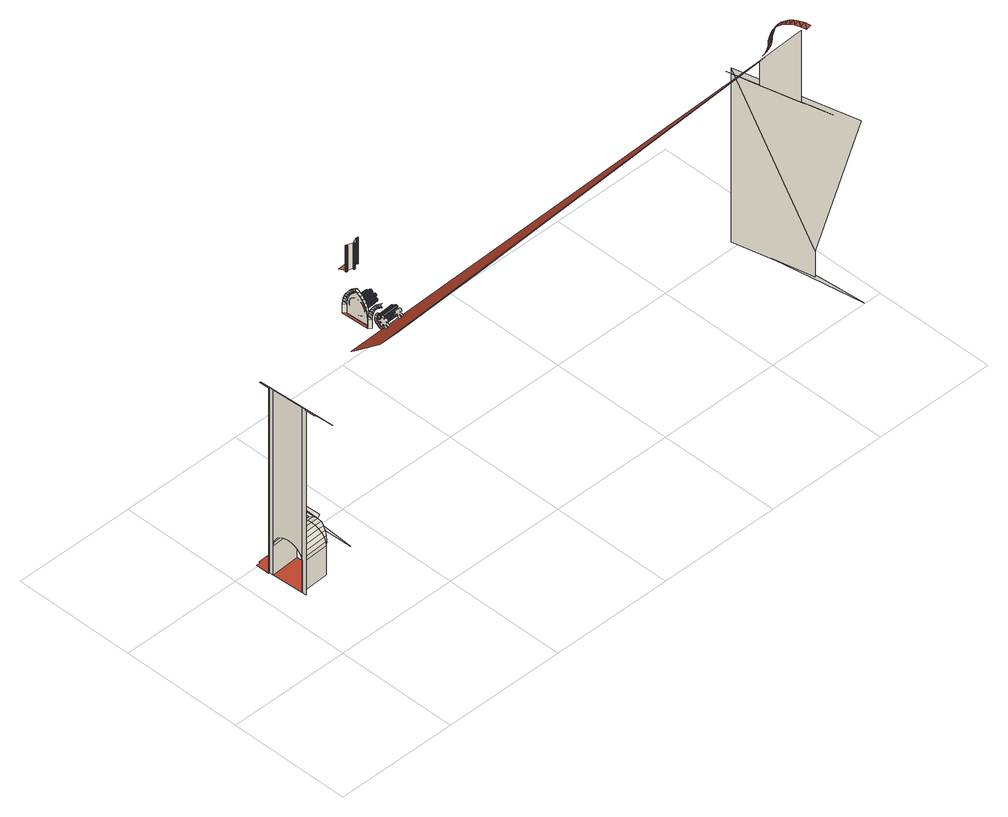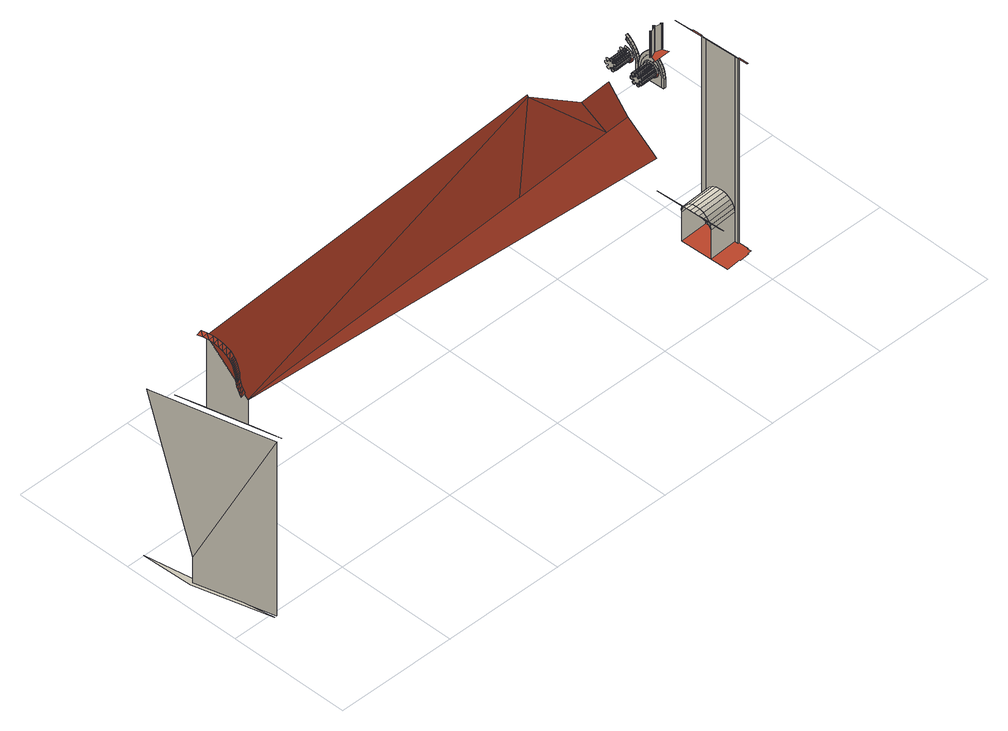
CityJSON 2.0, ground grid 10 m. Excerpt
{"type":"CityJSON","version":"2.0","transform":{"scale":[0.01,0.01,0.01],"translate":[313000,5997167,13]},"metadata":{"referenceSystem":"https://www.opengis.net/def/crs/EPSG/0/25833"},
"CityObjects":{
"building1":{"type":"Building","geometry":[{"type":"MultiSurface","lod":"0","boundaries":[[[0,1,2,3,4]],[[5,6,7,8,9,10,11,2,1,12,13,14]],[[3,2,11,15,16,17,18,19,20,21,22,23,24,25,26]],[[15,11,10,27,28]],[[27,10,9,29]],[[3,30,31,4]],[[3,26,32,33]],[[26,25,34,32]],[[25,24,35,34]],[[24,23,36,35]],[[23,22,37,36]],[[22,21,38,37]],[[28,4,31,39,40,41,42,43,44,45,46,47,29,27]],[[21,20,48,38]],[[20,19,49,48]],[[19,18,50,49]],[[18,17,51,50]],[[17,16,52,51]],[[16,15,53,52]],[[28,54,53,15]],[[55,33,32]],[[56,55,32,34]],[[57,56,34,35]],[[58,59,57]],[[58,57,35,36]],[[60,58,36,37]],[[61,60,37,38]],[[62,61,38,48]],[[53,63,52]],[[63,64,51,52]],[[65,62,48,49]],[[64,66,50,51]],[[66,65,49,50]],[[66,67,65]],[[68,62,65,67]],[[69,61,62,68]],[[70,61,69,71]],[[72,73,74]],[[73,74,75,76,77]],[[73,74,75,76]],[[72,74,78]],[[73,72,79]],[[74,78,80,75]],[[81,82,78]],[[72,78,83]],[[83,78,82,84]],[[85,81,86]],[[78,81,87,80]],[[88,89,90,91,92]],[[82,81,93]],[[94,86,95]],[[96,97,98,99]],[[93,81,85]],[[81,100,101,87]],[[81,86,102,87]],[[103,104,105,106,107,108,109,110,111,112,113,114,115,116,117,118,119,120,121,122,123,124,125,126,127,128,129,130,131,132,133,134,135,136,137,138,139,140,141,142,143,144,145,146,147,148,149,150,151,152,153,154,155,156,157,158,159,160,161,162,163,164,165,166,167,168,169,170,171,172,173,174,175,176,177,178,179,180,181,182,183,184,185,186,187,188,189,190,191,192,193,194,195,196,197,198,199,200,201,202,203,204,205,206,207,208,209,210,211,212,213,214,215,216,217,218,219,220,221,222,223,224,225,226,227,228,229,230,231,232,233,234,235,236,237,238,239,240,241,242,243,244,245,246,247,248,249,250,251,252,253,254,255,256,257,258,259,260,261,262,263,264,265,266,267,268,269,270]],[[92,91,271,272]],[[273,95,274]],[[275,276,277,278]],[[85,86,94]],[[275,278,277,279,280,281]],[[276,282,274]],[[99,98,283,284]],[[100,285,286,101]],[[86,95,287,102]],[[94,95,288]],[[288,95,273]],[[272,271,289,290,291]],[[285,274,292,286]],[[95,274,292,287]],[[284,283,293,294]],[[295,296,278,297,298]],[[276,277,299,300,298]],[[273,274,282]],[[277,279,301,300]],[[277,302,303,300,299]],[[274,295,298,292]],[[274,276,298,292]],[[304,305,290,289]],[[302,306,277]],[[282,276,307]],[[276,275,307]],[[308,309,302]],[[294,293,310,311]],[[277,302,303,300]],[[277,312,313,279]],[[311,310,314,315,316]],[[317,318,305,304]],[[302,308,319,303]],[[320,280,281]],[[321,322,308]],[[323,324,318,317]],[[315,314,324,323]],[[308,321,325,319]],[[326,327,321]],[[301,313,279]],[[321,326,328,325]],[[277,306,312]],[[302,309,306]],[[329,330,326]],[[308,331,309]],[[308,322,331]],[[326,329,332,328]],[[326,329,333,328]],[[321,327,322]],[[334,335,329]],[[326,336,327]],[[329,337,338,332]],[[329,334,339,333]],[[326,330,336]],[[340,334,341]],[[337,342,343,338]],[[334,341,343,339]],[[344,343,339,333,328,325,319,303,300,301,300,303,319,325,328,333,339,343]],[[340,341,345]],[[330,329,335,346]],[[334,347,335]],[[348,349,313,301,279,301]],[[347,334,340]],[[342,345,344,343]],[[341,345,344,343]],[[350,351,352,353]],[[354,355,351,350]],[[356,357,358,355,354]],[[359,345,360]],[[353,352,361,362,363]],[[362,361,364,365]],[[360,366,344,345]],[[360,367,344,345]],[[357,356,368,369]],[[359,360,370]],[[345,359,371]],[[340,345,371]],[[365,364,372,373]],[[369,368,374,375]],[[373,372,376,377]],[[360,370,378,366]],[[360,370,379,367]],[[380,381,370]],[[375,374,382,383]],[[279,313,349,384]],[[359,370,385]],[[340,371,359,385,386,381,387,388,389,390,391,392,393,394,349,313,312,306,309,331,322,327,336,330,346,335,347]],[[355,358,357,369,375,383,395,396,397,398,399,400,401,402,403,404,405,406,407,408,409,410,376,372,364,361,352,351]],[[313,301,300,303,319,325,328,333,339,343,344,367,379,411,412,413,414,415,416,348,349,394,393,392,391,390,389,388,387,381,386,385,359,371,340,347,335,417,330,336,327,322,331,309,306,312]],[[381,386,385,359,371,340,347,335,346,330,336,327,322,331,309,306,312,313,301,300,303,319,325,328,333,339,343,344,367,379,411,412,413,414,415,416,348,349,394,393,392,391,390,389,388,387]],[[377,376,410,418]],[[383,382,419,396,395]],[[385,370,381,386]],[[388,380,420]],[[370,421,422,378]],[[370,380,422,378]],[[370,380,411,379]],[[418,410,409,408,423]],[[381,380,387]],[[389,420,424]],[[387,380,388]],[[396,419,425,397]],[[421,420,426,422]],[[380,420,426,422]],[[380,420,412,411]],[[353,363,362,365,373,377,418,423,427,428,429,430,431,432,433,434,435,436,425,419,382,374,368,356,354,350]],[[437,438,439,440,441,442,443,444,445,446,447,448,449,450,451,452,453,454,455,456,457,458,459,460,461,462,463,464,465,466,467,468,469,470,471,472,473,474,475,476,477,478,479,480,481,482,483,484,485,486,487,488,489,490,491,492,493,494,495,496,497,498,499,500,501,502,503,504,505,506,507,508,509,510,511,512,513,514,515,516,517,518,519,520,521,522,523,524,525,526,527,528,529,530,531,532,533,534,535,536,537,538,539,540,541,542,543,544,545,546,547,548,549,550,551,552,553,554,555,556,557,558,559,560,561,562,563,564,565,566,567,568,569,570,571,572,573,574,575,576,577,578,579,580,581,582,583,584,585,586,587,588,589,590,591,592,593,594,595,596,597,598,599,600,601,602,603,604]],[[394,605,606]],[[423,408,407,427]],[[391,424,607]],[[420,424,413,412]],[[394,606,384,349]],[[388,420,389]],[[389,424,390]],[[605,392,607]],[[397,425,436,398]],[[420,424,413,426]],[[607,414,413,424]],[[349,394,393,392,391,390,389,388,387,381,386,385,359,371,359,385,386,381,387,388,389,390,391,392,393,394]],[[390,424,391]],[[605,606,416,415]],[[427,407,406,429,428]],[[424,608,414,413]],[[398,436,435,399]],[[391,607,392]],[[608,605,415,414]],[[607,605,415,414]],[[405,430,429,406]],[[392,605,393]],[[605,394,393]],[[399,435,434,400]],[[400,434,433,402,401]],[[404,431,430,405]],[[403,432,431,404]],[[402,433,432,403]],[[253,252,609,610]],[[158,157,611,612]],[[250,249,613,614]],[[245,244,615,616]],[[252,251,617,609]],[[251,250,614,617]],[[159,158,612,618]],[[384,349,348]],[[244,243,619,615]],[[160,159,618,620]],[[165,164,621,622]],[[164,163,623,621]],[[166,165,622,624]],[[161,160,620,625]],[[163,162,626,623]],[[243,242,627,619]],[[162,161,625,626]],[[167,166,624,628]],[[242,241,629,627]],[[233,232,630,631]],[[168,167,628,632]],[[232,231,633,630]],[[234,233,631,634]],[[231,230,635,633]],[[235,234,634,636]],[[241,240,637,629]],[[169,168,632,638]],[[230,229,639,635]],[[181,180,640,641]],[[236,235,636,642]],[[240,239,643,637]],[[180,179,644,640]],[[182,181,641,645]],[[179,178,646,644]],[[239,238,647,643]],[[237,236,642,648]],[[229,228,649,639]],[[170,169,638,650]],[[238,237,648,647]],[[183,182,645,651]],[[178,177,652,646]],[[228,227,653,649]],[[184,183,651,654]],[[171,170,650,655]],[[656,657,658,659]],[[660,656,659,661]],[[177,176,662,652]],[[207,206,663,664]],[[206,205,665,663]],[[227,226,666,653]],[[208,207,664,667]],[[657,668,669,658]],[[185,184,654,670]],[[172,171,655,671]],[[672,660,661,673]],[[205,204,674,665]],[[226,225,675,666]],[[225,224,676,675]],[[176,175,677,662]],[[209,208,667,678]],[[173,172,671,679]],[[224,223,680,676]],[[175,174,681,677]],[[204,203,682,674]],[[186,185,670,683]],[[174,173,679,681]],[[668,684,685,669]],[[686,672,673,687]],[[210,209,678,688]],[[187,186,683,689]],[[223,222,690,680]],[[203,202,691,682]],[[188,187,689,692]],[[189,188,692,693]],[[211,210,688,694]],[[684,695,696,685]],[[202,201,697,691]],[[698,686,687,699]],[[222,221,700,690]],[[212,211,694,701]],[[190,189,693,702]],[[201,200,703,697]],[[221,220,704,700]],[[213,212,701,705]],[[695,706,707,696]],[[200,199,708,703]],[[191,190,702,709]],[[710,698,699,711]],[[220,219,712,704]],[[214,213,705,713]],[[199,198,714,708]],[[192,191,709,715]],[[219,218,716,712]],[[215,214,713,717]],[[706,718,719,707]],[[218,217,720,716]],[[198,197,721,714]],[[722,710,711,723]],[[216,215,717,724]],[[193,192,715,725]],[[217,216,724,720]],[[197,196,726,721]],[[194,193,725,727]],[[196,195,728,726]],[[195,194,727,728]],[[718,729,730,719]],[[731,722,723,732]],[[729,733,734,730]],[[735,731,732,736]],[[733,737,738,734]],[[739,735,736,740]],[[737,741,742,738]],[[743,739,740,744]],[[741,745,746,742]],[[747,743,744,748]],[[745,749,750,746]],[[749,747,748,750]],[[741,742,751,752]],[[456,455,753,754]],[[457,456,754,755]],[[455,454,756,753]],[[458,457,755,757]],[[454,453,758,756]],[[459,458,757,759]],[[453,452,760,758]],[[460,459,759,761]],[[452,451,762,760]],[[603,602,763,764]],[[604,603,764,765]],[[602,601,766,763]],[[461,460,761,767]],[[451,450,768,762]],[[437,604,765,769]],[[601,600,770,766]],[[450,449,771,768]],[[462,461,767,772]],[[438,437,769,773]],[[600,599,774,770]],[[449,448,775,771]],[[463,462,772,776]],[[477,476,777,778]],[[478,477,778,779]],[[439,438,773,780]],[[476,475,781,777]],[[464,463,776,782]],[[599,598,783,774]],[[448,447,784,775]],[[479,478,779,785]],[[475,474,786,781]],[[465,464,782,787]],[[440,439,780,788]],[[480,479,785,789]],[[447,446,790,784]],[[598,597,791,783]],[[474,473,792,786]],[[466,465,787,793]],[[441,440,788,794]],[[446,445,795,790]],[[481,480,789,796]],[[597,596,797,791]],[[473,472,798,792]],[[442,441,794,799]],[[467,466,793,800]],[[445,444,801,795]],[[443,442,799,802]],[[444,443,802,801]],[[482,481,796,803]],[[472,471,804,798]],[[468,467,800,805]],[[596,595,806,797]],[[471,470,807,804]],[[469,468,805,808]],[[470,469,808,807]],[[595,594,809,806]],[[593,592,810,811]],[[483,482,803,812]],[[594,593,811,809]],[[592,591,813,810]],[[591,590,814,813]],[[484,483,812,815]],[[590,589,816,814]],[[485,484,815,817]],[[488,487,818,819]],[[489,488,819,820]],[[589,588,821,816]],[[487,486,822,818]],[[490,489,820,823]],[[486,485,817,822]],[[582,581,824,825]],[[581,580,826,824]],[[827,828,829,830]],[[831,827,830,832]],[[491,490,823,833]],[[588,587,834,821]],[[583,582,825,835]],[[580,579,836,826]],[[828,837,838,829]],[[839,831,832,840]],[[587,586,841,834]],[[492,491,833,842]],[[584,583,835,843]],[[579,578,844,836]],[[586,585,845,841]],[[585,584,843,845]],[[837,846,847,838]],[[848,839,840,849]],[[493,492,842,850]],[[578,577,851,844]],[[499,498,852,853]],[[494,493,850,854]],[[498,497,855,852]],[[846,856,857,847]],[[500,499,853,858]],[[859,848,849,860]],[[495,494,854,861]],[[497,496,862,855]],[[577,576,863,851]],[[496,495,861,862]],[[501,500,858,864]],[[576,575,865,863]],[[856,866,867,857]],[[567,566,868,869]],[[502,501,864,870]],[[566,565,871,868]],[[568,567,869,872]],[[873,859,860,874]],[[565,564,875,871]],[[569,568,872,876]],[[575,574,877,865]],[[503,502,870,878]],[[564,563,879,875]],[[570,569,876,880]],[[515,514,881,882]],[[574,573,883,877]],[[514,513,884,881]],[[516,515,882,885]],[[866,886,887,867]],[[513,512,888,884]],[[573,572,889,883]],[[890,873,874,891]],[[571,570,880,892]],[[563,562,893,879]],[[504,503,878,894]],[[572,571,892,889]],[[517,516,885,895]],[[512,511,896,888]],[[562,561,897,893]],[[518,517,895,898]],[[505,504,894,899]],[[511,510,900,896]],[[541,540,901,902]],[[540,539,903,901]],[[561,560,904,897]],[[886,752,751,887]],[[542,541,902,905]],[[519,518,898,906]],[[506,505,899,907]],[[908,890,891,909]],[[539,538,910,903]],[[560,559,911,904]],[[559,558,912,911]],[[510,509,913,900]],[[543,542,905,914]],[[558,557,915,912]],[[507,506,907,916]],[[509,508,917,913]],[[538,537,918,910]],[[520,519,906,919]],[[508,507,916,917]],[[544,543,914,920]],[[521,520,919,921]],[[557,556,922,915]],[[537,536,923,918]],[[752,924,925,751]],[[522,521,921,926]],[[927,908,909,928]],[[523,522,926,929]],[[545,544,920,930]],[[536,535,931,923]],[[556,555,932,922]],[[546,545,930,933]],[[524,523,929,934]],[[535,534,935,931]],[[924,936,937,925]],[[938,927,928,939]],[[555,554,940,932]],[[547,546,933,941]],[[534,533,942,935]],[[525,524,934,943]],[[554,553,944,940]],[[936,945,946,937]],[[548,547,941,947]],[[948,938,939,949]],[[533,532,950,942]],[[526,525,943,951]],[[553,552,952,944]],[[549,548,947,953]],[[945,954,955,946]],[[956,948,949,957]],[[552,551,958,952]],[[532,531,959,950]],[[550,549,953,960]],[[527,526,951,961]],[[551,550,960,958]],[[954,962,963,955]],[[964,965,966,967,968,969,970,971,972,973,974,975,976,977,978,979,980,981,982,983,984,985,986,987,988,989,990,991,992,993,994,995,996,997,998,999,1000,1001,1002,1003,1004,1005,1006,1007,1008,1009,1010,1011,1012,1013,610,609,617,614,613,1014,1015,1016,616,615,619,627,629,637,643,647,648,642,636,634,631,630,633,635,639,649,653,666,675,676,680,690,700,704,712,716,720,724,717,713,705,701,694,688,678,667,664,663,665,674,682,691,697,703,708,714,721,726,728,727,725,715,709,702,693,692,689,683,670,654,651,645,641,640,644,646,652,662,677,681,679,671,655,650,638,632,628,624,622,621,623,626,625,620,618,612,611,1017,1018,1019,1020,1021,1022,1023,1024,1025,1026,1027,1028,1029,1030,1031,1032,1033,1034,1035,1036,1037]],[[962,956,957,963]],[[531,530,1038,959]],[[528,527,961,1039]],[[530,529,1040,1038]],[[529,528,1039,1040]],[[1041,742,738,734,730,719,707,696,685,669,658,659,661,673,687,699,711,723,732,736,740,744,748,750,746,742,751,887,867,857,847,838,829,830,832,840,849,860,874,891,909,928,939,949,957,963,955,946,937,925,751,1042,1043,1044,1045,1046,1047,1048,1049,1050,1051,1052,1053,1054,1055,1056,1057,1058,1059,1060,1061,1062,1063,1064,1065,1042,1066,1067,1068,1069,1070,1071,1072,1073,1074,1075,1076,1077,1078,1066]],[[752,751,1042,1079]],[[1080,1081,1045,1046]],[[1082,1080,1046,1047]],[[1081,1083,1044,1045]],[[1084,1082,1047,1048]],[[1083,1085,1043,1044]],[[1086,1084,1048,1049]],[[1087,1086,1049,1050]],[[1088,1087,1050,1051]],[[1089,1088,1051,1052]],[[1090,1089,1052,1053]],[[1091,1090,1053,1054]],[[902,901,903,910,918,923,931,935,942,950,959,1038,1040,1039,961,951,943,934,929,926,921,919,906,898,895,885,882,881,884,888,896,900,913,917,916,907,899,894,878,870,864,858,853,852,855,862,861,854,850,842,833,823,820,819,818,822,817,815,812,803,796,789,785,779,778,777,781,786,792,798,804,807,808,805,800,793,787,782,776,772,767,761,759,757,755,754,753,756,758,760,762,768,771,775,784,790,795,801,802,799,794,788,780,773,769,765,764,763,766,770,774,783,791,797,806,809,811,810,813,814,816,821,834,841,845,843,835,825,824,826,836,844,851,863,865,877,883,889,892,880,876,872,869,868,871,875,879,893,897,904,911,912,915,922,932,940,944,952,958,960,953,947,941,933,930,920,914,905]],[[1092,1091,1054,1055]],[[1093,1092,1055,1056]],[[1094,1093,1056,1057]],[[1095,1094,1057,1058]],[[1096,1097,1098,1099]],[[1097,1096,1100]],[[1100,1101,1097]],[[1102,1103,1104,1105,1098,1097,1101]],[[1100,1102,1101]],[[1102,1100,1106,1107]],[[1108,1109,1110,1111,1112]],[[1102,1107,1111,1110]],[[1113,1114,1115]],[[1116,1117,1114]],[[1118,1119,1117]],[[1120,1121,1119]],[[1122,1123,1121]],[[1124,1125,1123]],[[1126,1127,1125]],[[1128,1129,1127]],[[1130,1131,1129]],[[1132,1133,1131]],[[1134,1135,1133]],[[1136,1137,1135]],[[1138,1139,1137]],[[1140,1141,1139]],[[1142,1143,1141]],[[1144,1145,1143]],[[1146,1147,1145]],[[1148,1149,1147]],[[1150,1151,1149]],[[1152,1153,1151]],[[1154,1155,1153]],[[1156,1157,1155]],[[1113,1115,1158]],[[1159,1160,1157]],[[1116,1114,1113]],[[1118,1117,1116]],[[1120,1119,1118]],[[1122,1121,1120]],[[1124,1123,1122]],[[1126,1125,1124]],[[1128,1127,1126]],[[1130,1129,1128]],[[1161,1162,1163]],[[1132,1131,1130]],[[1134,1133,1132]],[[1136,1135,1134]],[[1138,1137,1136]],[[1140,1139,1138]],[[1142,1141,1140]],[[1144,1143,1142]],[[1146,1145,1144]],[[1148,1147,1146]],[[1150,1149,1148]],[[1152,1151,1150]],[[1154,1153,1152]],[[1156,1155,1154]],[[1159,1157,1156]],[[1164,1165,1166,1167,1168]],[[1169,1170,1171,1166,1165]]],"semantics":{"surfaces":[{"type":"WallSurface"},{"type":"RoofSurface"}],"values":[0,1,0,0,0,0,0,0,0,0,0,0,1,0,0,0,0,0,0,0,0,0,0,0,0,0,0,0,0,0,0,0,0,0,0,0,0,0,0,0,0,0,0,0,0,0,0,0,0,0,0,1,0,0,0,0,0,0,0,0,0,0,1,0,0,0,0,0,0,0,1,0,0,0,0,0,0,0,0,0,0,0,0,1,0,0,1,0,0,1,0,0,1,0,0,1,0,0,0,0,0,0,0,0,0,0,0,0,0,0,0,0,0,0,0,0,0,1,0,0,0,0,1,1,0,0,0,0,0,1,0,0,0,0,1,0,0,0,0,1,1,0,0,0,0,0,0,1,0,0,0,0,0,0,0,0,0,1,0,0,0,0,0,0,0,0,0,0,0,0,0,1,0,0,0,0,0,0,0,1,0,0,0,0,0,0,1,1,0,0,1,0,1,1,0,0,1,1,1,0,1,1,0,1,1,0,0,1,1,0,1,1,0,1,0,1,0,1,0,1,1,0,0,1,0,0,1,0,1,0,1,0,0,1,1,0,0,0,1,0,0,1,0,1,1,0,0,0,1,0,1,1,0,0,0,1,1,0,0,1,1,0,0,1,1,1,0,0,0,0,1,1,0,0,1,0,0,1,0,0,1,0,1,0,1,0,0,0,0,1,1,0,0,1,0,1,0,0,0,0,0,0,0,0,0,0,0,0,0,0,1,0,1,0,1,0,1,0,0,1,0,1,0,1,0,0,1,1,0,0,1,0,1,1,0,1,0,0,1,0,1,1,1,0,0,0,1,1,0,1,0,0,1,1,0,1,0,1,0,1,0,0,1,0,0,0,1,1,0,0,1,0,1,0,1,0,0,1,1,1,0,0,0,1,0,1,0,0,0,0,1,1,0,0,1,0,0,1,0,1,1,0,0,1,0,1,0,0,1,1,0,0,1,1,0,1,0,0,1,0,1,0,1,1,0,0,1,0,0,0,0,1,0,1,0,1,0,0,1,1,0,1,0,0,0,1,1,1,0,0,0,1,0,1,0,1,0,0,1,1,1,1,0,0,0,1,0,1,1,0,0,1,1,0,0,0,0,1,0,1,0,0,1,0,0,1,0,1,0,0,0,0,1,1,0,0,0,0,0,1,0,1,1,0,0,0,0,0,0,0,0,0,0,0,0,0,0,0,0,0,1,1,1,1,1,1,1,0,1,1,1,1,1,1,1,1,1,1,1,1,1,1,1,1,1,1,1,1,1,1,1,1,1,1,1,1,1,1,1,1,0,1,1,1,1,1,1,1,1,1,1,1,1,1,1,0,0]}}]}
},
"vertices":[
[82,419,220],[82,419,1860],[80,454,1860],[80,454,478],[80,454,220],[87,305,1860],[95,186,1860],[61,825,1860],[56,825,1860],[59,745,1860],[65,745,1860],[66,712,1860],[74,418,1860],[78,338,1860],[85,338,1860],[66,712,478],[67,708,512],[67,695,543],[68,675,570],[70,648,590],[71,617,603],[73,583,607],[75,550,603],[77,518,590],[78,492,570],[79,471,543],[80,458,512],[65,745,220],[66,712,220],[59,745,220],[313,464,478],[313,464,220],[312,470,512],[312,466,478],[312,483,543],[310,504,570],[309,530,590],[308,562,603],[306,595,607],[301,723,220],[294,874,220],[172,864,220],[171,873,220],[90,867,220],[91,859,220],[59,856,220],[61,825,220],[56,825,220],[304,629,603],[302,660,590],[301,687,570],[300,707,543],[299,720,512],[299,725,478],[299,725,220],[320,470,512],[329,483,543],[342,504,570],[353,530,590],[352,278,570],[363,562,603],[365,595,607],[360,629,603],[309,720,512],[319,707,543],[347,660,590],[334,687,570],[334,877,586],[352,878,607],[362,879,618],[384,596,629],[371,879,629],[801,440,2291],[781,431,2334],[780,455,2318],[800,456,2318],[801,432,2334],[781,430,2334],[779,477,2299],[801,432,2296],[799,478,2299],[778,496,2277],[799,468,2268],[800,454,2280],[799,462,2274],[798,490,2241],[777,513,2252],[798,497,2277],[810,429,2230],[801,428,2239],[801,432,2239],[800,446,2238],[809,444,2229],[798,480,2255],[798,500,2226],[776,526,2226],[801,436,2102],[810,436,2111],[809,451,2114],[800,454,2105],[777,512,2252],[797,513,2252],[797,514,2252],[812,393,2191],[812,397,2188],[812,400,2190],[811,403,2189],[811,406,2188],[811,408,2185],[811,409,2182],[811,409,2179],[811,407,2176],[811,404,2174],[811,401,2173],[812,398,2174],[812,395,2176],[812,393,2179],[812,389,2179],[812,385,2178],[812,381,2175],[813,379,2172],[813,377,2168],[813,377,2163],[813,378,2159],[812,381,2156],[812,384,2153],[812,388,2152],[812,393,2152],[812,397,2153],[812,398,2156],[812,400,2159],[811,403,2161],[811,406,2161],[811,410,2160],[811,412,2157],[811,413,2154],[811,413,2150],[811,412,2147],[811,409,2145],[811,406,2144],[811,402,2144],[812,400,2141],[812,398,2137],[812,397,2133],[812,398,2129],[811,401,2125],[811,404,2122],[811,408,2121],[811,412,2121],[811,416,2122],[810,420,2124],[810,423,2127],[810,424,2131],[810,422,2134],[810,421,2137],[810,422,2141],[810,424,2144],[810,427,2145],[810,430,2146],[810,434,2145],[810,436,2143],[810,438,2140],[810,438,2136],[810,437,2133],[810,435,2130],[810,436,2126],[810,438,2123],[810,441,2120],[809,445,2118],[809,449,2118],[809,453,2119],[809,457,2121],[809,460,2124],[809,461,2128],[809,462,2133],[809,461,2137],[809,458,2140],[809,455,2140],[809,452,2142],[809,449,2145],[809,448,2148],[809,449,2151],[809,450,2154],[809,453,2156],[809,457,2157],[809,460,2156],[808,463,2154],[808,465,2152],[808,465,2148],[808,468,2146],[808,472,2144],[808,476,2144],[808,480,2146],[807,483,2148],[807,485,2152],[807,486,2156],[807,485,2160],[807,483,2164],[808,480,2166],[808,476,2168],[808,472,2167],[808,469,2165],[808,466,2164],[808,463,2164],[809,460,2166],[809,457,2168],[809,457,2172],[809,457,2175],[809,459,2178],[808,462,2180],[808,465,2181],[808,468,2180],[808,471,2178],[808,475,2179],[808,479,2182],[808,481,2185],[807,482,2189],[807,482,2194],[808,481,2198],[808,478,2201],[808,475,2203],[808,471,2205],[808,466,2204],[808,462,2203],[809,459,2200],[809,459,2197],[809,458,2194],[809,456,2191],[809,453,2190],[809,449,2189],[809,446,2191],[809,444,2193],[809,442,2197],[809,443,2200],[809,444,2203],[809,447,2205],[809,450,2206],[809,451,2210],[809,451,2215],[809,450,2219],[809,447,2222],[809,444,2224],[810,440,2226],[810,436,2226],[810,432,2224],[810,428,2221],[810,426,2218],[810,425,2214],[810,425,2209],[810,428,2208],[810,430,2205],[810,430,2201],[810,430,2198],[810,428,2195],[810,425,2194],[810,421,2193],[811,418,2194],[811,415,2196],[811,414,2200],[811,414,2203],[811,415,2206],[811,413,2210],[811,409,2212],[811,405,2214],[811,401,2214],[812,397,2213],[812,393,2210],[812,391,2207],[812,389,2203],[812,389,2198],[812,391,2194],[799,463,2232],[809,459,2224],[797,513,2193],[776,535,2198],[796,521,2140],[775,541,2170],[775,543,2140],[776,542,2140],[775,543,2062],[776,542,2062],[796,521,2062],[797,518,2176],[808,465,2120],[799,470,2113],[776,525,2226],[796,526,2226],[796,527,2226],[797,507,2210],[799,478,2222],[808,472,2215],[808,466,2220],[796,536,2198],[808,477,2130],[798,483,2125],[776,541,2170],[775,542,2140],[795,543,2140],[795,542,2170],[776,543,2140],[795,544,2140],[795,544,2062],[775,545,2170],[795,546,2170],[798,489,2208],[807,482,2203],[794,567,2158],[797,520,2158],[775,551,2198],[794,570,2175],[807,486,2144],[798,493,2139],[794,567,2140],[794,567,2062],[807,491,2158],[798,499,2156],[798,494,2140],[798,497,2192],[807,489,2189],[795,552,2198],[795,543,2062],[774,560,2226],[793,580,2208],[798,501,2174],[807,492,2174],[794,561,2226],[774,573,2252],[793,587,2223],[794,574,2252],[773,589,2277],[792,605,2252],[794,574,2191],[793,590,2277],[793,591,2277],[772,609,2299],[792,617,2265],[793,595,2238],[772,608,2299],[792,609,2299],[792,610,2299],[790,643,2287],[771,631,2318],[771,630,2318],[791,632,2318],[790,656,2334],[770,655,2334],[792,616,2263],[791,629,2277],[784,768,2062],[785,746,2062],[802,597,2167],[793,587,2166],[793,589,2184],[802,598,2183],[802,600,2152],[793,591,2149],[801,607,2138],[793,599,2133],[793,595,2140],[789,664,2291],[768,679,2318],[793,595,2201],[801,603,2197],[802,600,2190],[792,605,2216],[801,612,2210],[789,680,2318],[788,680,2318],[801,617,2126],[792,610,2119],[767,701,2299],[790,656,2296],[792,618,2228],[800,624,2221],[800,630,2117],[791,625,2109],[791,634,2236],[800,638,2227],[787,702,2299],[787,703,2299],[766,721,2277],[788,692,2268],[799,645,2112],[790,642,2103],[764,767,2062],[789,679,2280],[788,686,2274],[787,704,2255],[787,715,2241],[786,724,2226],[786,732,2210],[786,738,2193],[785,742,2176],[785,745,2158],[785,746,2140],[790,656,2102],[790,660,2102],[789,678,2105],[788,694,2113],[787,708,2125],[787,718,2139],[786,718,2140],[786,724,2156],[786,725,2174],[786,722,2192],[787,714,2208],[787,702,2222],[788,687,2232],[789,670,2238],[790,656,2239],[790,652,2239],[786,722,2277],[785,738,2252],[785,751,2226],[784,760,2198],[784,766,2170],[784,768,2140],[792,615,2263],[799,653,2230],[798,660,2111],[766,737,2252],[766,720,2277],[786,721,2277],[798,669,2229],[765,750,2226],[798,675,2114],[786,738,2252],[797,683,2224],[797,690,2220],[797,696,2215],[796,707,2203],[796,713,2189],[796,716,2174],[796,715,2158],[796,710,2144],[796,701,2130],[797,689,2120],[801,617,2191],[800,621,2188],[800,624,2190],[800,628,2189],[800,631,2188],[800,633,2185],[800,634,2182],[800,633,2179],[800,632,2176],[800,629,2174],[800,625,2173],[800,622,2174],[801,619,2176],[801,617,2179],[801,613,2179],[801,609,2178],[801,606,2175],[801,603,2172],[801,601,2168],[801,601,2163],[801,603,2159],[801,605,2156],[801,609,2153],[801,613,2152],[801,617,2152],[800,621,2153],[800,622,2156],[800,624,2159],[800,627,2161],[800,631,2161],[800,634,2160],[800,636,2157],[800,638,2154],[800,638,2150],[800,636,2147],[800,633,2145],[800,630,2144],[800,627,2144],[800,624,2141],[800,622,2137],[800,622,2133],[800,623,2129],[800,625,2125],[800,628,2122],[800,632,2121],[800,637,2121],[799,641,2122],[799,644,2124],[799,647,2127],[799,649,2131],[799,646,2134],[799,646,2137],[799,646,2141],[799,649,2144],[799,651,2145],[799,655,2146],[799,658,2145],[798,661,2143],[798,662,2140],[798,662,2136],[798,661,2133],[798,659,2130],[798,660,2126],[798,662,2123],[798,665,2120],[798,669,2118],[798,674,2118],[798,678,2119],[797,681,2121],[797,684,2124],[797,686,2128],[797,686,2133],[797,685,2137],[797,683,2140],[798,679,2140],[798,676,2142],[798,674,2145],[798,673,2148],[798,673,2151],[798,675,2154],[798,678,2156],[797,681,2157],[797,684,2156],[797,687,2154],[797,689,2152],[797,689,2148],[797,693,2146],[797,696,2144],[796,701,2144],[796,704,2146],[796,708,2148],[796,710,2152],[796,710,2156],[796,710,2160],[796,708,2164],[796,704,2166],[797,700,2168],[797,696,2167],[797,694,2165],[797,690,2164],[797,687,2164],[797,684,2166],[797,682,2168],[797,681,2172],[797,681,2175],[797,683,2178],[797,686,2180],[797,689,2181],[797,693,2180],[797,696,2178],[797,700,2179],[796,703,2182],[796,705,2185],[796,707,2189],[796,707,2194],[796,705,2198],[796,703,2201],[797,699,2203],[797,695,2205],[797,691,2204],[797,687,2203],[797,683,2200],[797,683,2197],[797,683,2194],[798,680,2191],[798,677,2190],[798,674,2189],[798,671,2191],[798,668,2193],[798,667,2197],[798,667,2200],[798,669,2203],[798,671,2205],[798,675,2206],[798,676,2210],[798,676,2215],[798,674,2219],[798,672,2222],[798,668,2224],[798,664,2226],[798,660,2226],[799,656,2224],[799,653,2221],[799,650,2218],[799,649,2214],[799,649,2209],[799,652,2208],[799,654,2205],[799,655,2201],[799,654,2198],[799,652,2195],[799,649,2194],[799,646,2193],[799,642,2194],[799,640,2196],[800,638,2200],[800,638,2203],[799,639,2206],[800,637,2210],[800,634,2212],[800,630,2214],[800,625,2214],[800,621,2213],[801,618,2210],[801,615,2207],[801,614,2203],[801,614,2198],[801,615,2194],[764,765,2170],[764,767,2140],[764,759,2198],[765,759,2198],[945,436,2198],[945,434,2195],[945,434,2145],[945,437,2146],[945,435,2208],[945,437,2205],[945,438,2224],[945,435,2221],[945,437,2201],[945,441,2145],[945,442,2226],[945,443,2143],[945,441,2130],[945,442,2126],[945,444,2133],[945,445,2123],[945,445,2140],[945,445,2136],[944,447,2226],[944,448,2120],[944,451,2224],[944,449,2197],[944,450,2200],[944,452,2118],[944,450,2193],[944,451,2203],[944,453,2191],[944,454,2205],[944,454,2222],[944,456,2118],[944,456,2189],[944,455,2148],[944,455,2151],[944,457,2206],[944,457,2219],[944,456,2145],[944,457,2154],[944,458,2142],[944,458,2215],[944,458,2210],[944,459,2190],[944,460,2119],[944,460,2156],[944,462,2140],[944,463,2191],[943,463,2157],[943,464,2121],[787,757,2642],[786,759,2642],[786,759,2417],[787,757,2417],[788,755,2642],[788,755,2417],[943,465,2140],[943,463,2172],[943,464,2175],[943,464,2168],[943,465,2194],[943,466,2178],[787,761,2642],[787,761,2417],[943,467,2156],[943,467,2124],[789,754,2642],[789,754,2417],[943,466,2166],[943,466,2197],[943,466,2200],[943,467,2137],[943,468,2180],[943,468,2128],[943,469,2203],[943,468,2133],[943,469,2164],[943,470,2154],[787,762,2642],[787,762,2417],[790,753,2642],[790,753,2417],[943,472,2181],[943,471,2152],[943,473,2204],[943,473,2164],[943,472,2148],[943,475,2146],[943,475,2180],[788,764,2642],[788,764,2417],[943,476,2165],[792,752,2642],[792,752,2417],[943,477,2205],[943,478,2178],[943,479,2144],[943,479,2167],[943,481,2203],[943,482,2179],[790,765,2642],[790,765,2417],[943,483,2168],[942,483,2144],[794,752,2642],[794,752,2417],[942,485,2201],[942,485,2182],[942,487,2166],[942,487,2146],[942,488,2198],[942,488,2185],[791,766,2642],[791,766,2417],[942,489,2194],[942,490,2164],[796,752,2642],[796,752,2417],[942,489,2189],[942,490,2148],[942,492,2160],[942,492,2152],[942,493,2156],[793,766,2642],[793,766,2417],[797,753,2642],[797,753,2417],[795,766,2642],[795,766,2417],[799,754,2642],[799,754,2417],[797,765,2642],[797,765,2417],[800,756,2642],[800,756,2417],[798,764,2642],[798,764,2417],[800,758,2642],[800,758,2417],[799,763,2642],[799,763,2417],[801,759,2642],[801,759,2417],[800,761,2642],[800,761,2417],[847,747,2417],[847,747,2642],[936,608,2168],[936,608,2163],[936,609,2159],[936,610,2172],[936,612,2156],[936,612,2175],[936,615,2153],[936,616,2178],[936,619,2152],[936,620,2179],[936,621,2203],[936,621,2198],[936,622,2194],[936,622,2207],[935,624,2152],[935,624,2179],[935,624,2191],[935,625,2210],[935,626,2176],[935,628,2153],[935,628,2188],[935,628,2213],[935,629,2174],[935,629,2156],[935,629,2137],[935,629,2133],[935,630,2129],[935,631,2190],[935,631,2141],[935,631,2159],[935,632,2214],[935,632,2173],[935,632,2125],[935,633,2144],[935,634,2161],[935,634,2189],[935,635,2122],[935,636,2174],[935,636,2214],[935,637,2144],[935,638,2161],[935,637,2188],[935,638,2176],[935,639,2121],[935,640,2212],[935,640,2145],[935,640,2185],[935,641,2160],[935,640,2179],[935,641,2182],[935,643,2121],[935,643,2147],[935,643,2157],[935,644,2210],[934,644,2150],[934,644,2154],[934,646,2206],[934,645,2200],[934,645,2203],[934,647,2122],[934,646,2196],[934,649,2194],[934,651,2124],[934,652,2193],[934,654,2127],[934,653,2134],[934,653,2137],[934,653,2141],[934,656,2194],[934,655,2131],[934,655,2144],[934,656,2214],[934,656,2209],[934,657,2218],[841,738,2642],[841,739,2642],[841,739,2417],[841,738,2417],[842,736,2642],[842,736,2417],[934,658,2145],[934,659,2195],[934,659,2208],[934,659,2221],[841,741,2642],[841,741,2417],[843,735,2642],[843,735,2417],[934,661,2198],[934,662,2146],[934,661,2205],[934,663,2224],[934,662,2201],[841,743,2642],[841,743,2417],[844,734,2642],[844,734,2417],[933,665,2145],[933,667,2226],[933,666,2130],[933,667,2126],[933,667,2143],[933,668,2133],[842,745,2642],[842,745,2417],[933,669,2123],[846,733,2642],[846,733,2417],[933,669,2140],[933,669,2136],[933,671,2226],[933,672,2120],[933,675,2224],[844,746,2642],[844,746,2417],[933,674,2197],[933,674,2200],[933,676,2118],[933,675,2193],[933,675,2203],[848,733,2642],[848,733,2417],[933,677,2191],[933,678,2205],[933,679,2222],[933,680,2118],[933,680,2189],[933,681,2206],[933,679,2148],[933,680,2151],[933,681,2219],[933,680,2145],[933,682,2154],[845,746,2642],[845,746,2417],[933,683,2142],[933,683,2215],[850,733,2642],[850,733,2417],[933,683,2210],[933,684,2190],[932,684,2119],[932,684,2156],[932,686,2140],[932,687,2191],[932,688,2157],[932,688,2121],[932,689,2140],[932,688,2172],[932,688,2175],[932,688,2168],[932,689,2194],[932,690,2178],[932,691,2156],[932,691,2124],[851,734,2642],[851,734,2417],[932,691,2166],[932,690,2197],[932,690,2200],[932,692,2137],[932,693,2180],[932,693,2203],[932,692,2128],[932,693,2133],[932,694,2164],[932,694,2154],[932,696,2181],[932,696,2152],[932,697,2204],[932,697,2164],[849,747,2642],[849,747,2417],[932,696,2148],[853,735,2642],[853,735,2417],[932,699,2146],[932,700,2180],[932,700,2165],[932,702,2205],[932,702,2178],[932,703,2144],[932,703,2167],[851,746,2642],[851,746,2417],[854,737,2642],[854,737,2417],[931,706,2203],[931,706,2179],[931,707,2168],[931,707,2144],[931,709,2201],[852,745,2642],[852,745,2417],[931,710,2182],[854,738,2642],[854,738,2417],[931,711,2166],[931,711,2146],[931,712,2198],[931,712,2185],[853,744,2642],[853,744,2417],[855,740,2642],[855,740,2417],[931,713,2194],[931,714,2164],[931,713,2189],[931,714,2148],[854,742,2642],[854,742,2417],[946,420,2154],[946,419,2157],[946,416,2160],[946,413,2161],[946,410,2161],[946,407,2159],[947,404,2156],[947,403,2153],[947,399,2152],[947,395,2152],[947,391,2153],[947,388,2156],[948,385,2159],[948,384,2163],[948,384,2168],[948,385,2172],[947,388,2175],[947,392,2178],[947,396,2179],[947,400,2179],[947,402,2176],[947,404,2174],[946,408,2173],[946,411,2174],[946,414,2176],[946,416,2179],[946,416,2182],[946,415,2185],[946,413,2188],[946,410,2189],[946,407,2190],[947,403,2188],[947,400,2191],[947,397,2194],[947,396,2198],[947,396,2203],[947,398,2207],[947,400,2210],[947,404,2213],[946,408,2214],[946,412,2214],[946,416,2212],[946,419,2210],[946,422,2206],[946,421,2203],[946,421,2200],[946,422,2196],[946,425,2194],[945,428,2193],[945,431,2194],[945,432,2209],[945,431,2214],[945,433,2218],[945,431,2144],[945,429,2141],[945,428,2137],[945,429,2134],[945,431,2131],[945,429,2127],[945,427,2124],[946,423,2122],[946,419,2121],[946,415,2121],[946,411,2122],[946,408,2125],[947,405,2129],[947,404,2133],[947,405,2137],[946,406,2141],[946,409,2144],[946,412,2144],[946,416,2145],[946,418,2147],[946,420,2150],[931,716,2160],[931,717,2152],[931,717,2156],[776,811,2417],[894,769,2417],[893,768,2417],[893,766,2417],[892,764,2417],[893,762,2417],[893,761,2417],[895,759,2417],[896,758,2417],[898,758,2417],[900,757,2417],[902,758,2417],[903,759,2417],[905,760,2417],[906,761,2417],[906,763,2417],[906,765,2417],[906,767,2417],[905,768,2417],[904,770,2417],[903,771,2417],[901,771,2417],[899,771,2417],[897,771,2417],[896,770,2417],[912,818,2417],[912,816,2417],[913,815,2417],[914,813,2417],[916,812,2417],[917,812,2417],[919,812,2417],[921,812,2417],[923,813,2417],[924,814,2417],[925,815,2417],[926,817,2417],[926,819,2417],[894,769,2642],[893,762,2642],[892,764,2642],[893,761,2642],[893,766,2642],[895,759,2642],[893,768,2642],[896,758,2642],[898,758,2642],[900,757,2642],[902,758,2642],[903,759,2642],[905,760,2642],[906,761,2642],[906,763,2642],[906,765,2642],[906,767,2642],[1211,436,2002],[1137,594,1792],[934,583,1792],[945,421,2003],[1578,305,2200],[1996,641,1792],[4667,788,1792],[918,837,1577],[918,836,1578],[920,809,1601],[1579,295,2214],[4743,477,2214],[4802,241,1577],[4606,1041,1577],[4667,788,1577],[4743,477,1577],[4760,413,1577],[4790,494,2242],[4742,482,2242],[4753,438,2240],[4779,538,2236],[4731,526,2236],[4770,574,2225],[4722,562,2225],[4762,608,2209],[4714,597,2209],[4754,640,2188],[4706,628,2188],[4747,668,2163],[4699,657,2163],[4741,693,2134],[4693,682,2134],[4739,700,2120],[4692,688,2120],[4738,707,2106],[4690,695,2106],[4736,712,2091],[4689,701,2091],[4735,718,2077],[4687,706,2077],[4734,722,2062],[4686,711,2062],[4733,727,2047],[4685,715,2047],[4732,730,2031],[4684,718,2031],[4731,733,2016],[4684,721,2016],[4731,735,2001],[4683,724,2001],[4730,737,1985],[4683,725,1985],[4730,738,1970],[4682,727,1970],[4730,739,1954],[4682,727,1954],[4728,745,1925],[4681,733,1925],[4726,753,1897],[4679,742,1897],[4723,765,1870],[4676,754,1870],[4800,450,2240],[4720,779,1846],[4672,767,1846],[4677,1044,37],[4830,416,23],[4851,2,33],[4893,71,1577],[4809,415,256],[4656,1043,1577],[4677,956,1577],[4889,85,1577],[4809,415,28],[4809,415,26],[4656,1043,36]
]}
